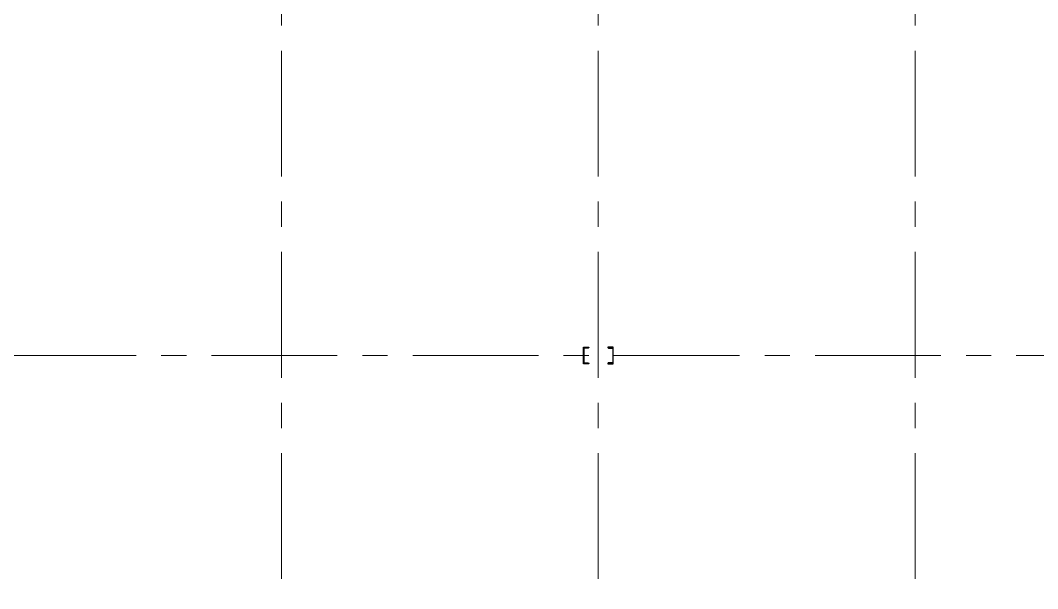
# Model space of a CAD drawing. Header units: millimetres. Extents: x 3470347 to 5996549, y -3470518 to 17149644.
# Drawn here: x 4838737 to 4854148, y 6619655 to 6628263 of the extents above; entities that cross this region are included whole.
import ezdxf

# ---------------------------------------------------------------- set-up
doc = ezdxf.new("R2010")
doc.units = ezdxf.units.MM
doc.header["$MEASUREMENT"] = 0
doc.linetypes.add('CENTER', pattern=[50.8, 31.75, -6.35, 6.35, -6.35])
doc.layers.get('0').update_dxf_attribs({"linetype": 'CONTINUOUS', "lineweight": 25})
doc.layers.add('CENTER', color=8, linetype='CENTER', lineweight=0)

msp = doc.modelspace()

# ---------------------------------------------------------------- hatches: boundary and pattern name
at = {"transparency": 33554559}
h = msp.add_hatch(color=1, dxfattribs=at)
h.dxf.hatch_style = 1
h.paths.add_polyline_path([(4847267.87, 6623312.26), (4847267.87, 6623062.26), (4847347.87, 6623062.26), (4847347.87, 6623066.36, 0.41421356), (4847337.87, 6623076.36), (4847284.97, 6623076.36, -0.41421356), (4847274.97, 6623086.36), (4847274.97, 6623288.16, -0.41421356), (4847284.97, 6623298.16), (4847337.87, 6623298.16, 0.41421356), (4847347.87, 6623308.16), (4847347.87, 6623312.26)])
h = msp.add_hatch(color=1, dxfattribs=at)
h.dxf.hatch_style = 1
h.paths.add_polyline_path([(4847717.87, 6623312.26), (4847717.87, 6623062.26), (4847637.87, 6623062.26), (4847637.87, 6623066.36, -0.41421356), (4847647.87, 6623076.36), (4847700.77, 6623076.36, 0.41421356), (4847710.77, 6623086.36), (4847710.77, 6623288.16, 0.41421356), (4847700.77, 6623298.16), (4847647.87, 6623298.16, -0.41421356), (4847637.87, 6623308.16), (4847637.87, 6623312.26)])

# ---------------------------------------------------------------- linework, layer by layer
at = {"color": 1, "elevation": 0}
for points in [[(4847347.87, 6623312.26), (4847347.87, 6623308.16, -0.41421356), (4847337.87, 6623298.16), (4847284.97, 6623298.16, 0.41421356), (4847274.97, 6623288.16), (4847274.97, 6623086.36, 0.41421356), (4847284.97, 6623076.36), (4847337.87, 6623076.36, -0.41421356), (4847347.87, 6623066.36), (4847347.87, 6623062.26), (4847267.87, 6623062.26), (4847267.87, 6623312.26)], [(4847637.87, 6623312.26), (4847637.87, 6623308.16, 0.41421356), (4847647.87, 6623298.16), (4847700.77, 6623298.16, -0.41421356), (4847710.77, 6623288.16), (4847710.77, 6623086.36, -0.41421356), (4847700.77, 6623076.36), (4847647.87, 6623076.36, 0.41421356), (4847637.87, 6623066.36), (4847637.87, 6623062.26), (4847717.87, 6623062.26), (4847717.87, 6623312.26)]]:
    msp.add_lwpolyline(points, format="xyb", close=True, dxfattribs=at)
at = {"layer": 'CENTER', "color": 8, "ltscale": 60}
for p, q in [((4842693.2, 6646090.98, 0), (4842693.2, 6608276.48, 0)), ((4847492.87, 6646090.98, 0), (4847492.87, 6608276.48, 0)), ((4852292.54, 6646090.98, 0), (4852292.54, 6608276.48, 0)), ((4864873.95, 6623187.26, 0), (4827811.52, 6623187.26, 0))]:
    msp.add_line(p, q, dxfattribs=at)

doc.saveas('drawing.dxf')
